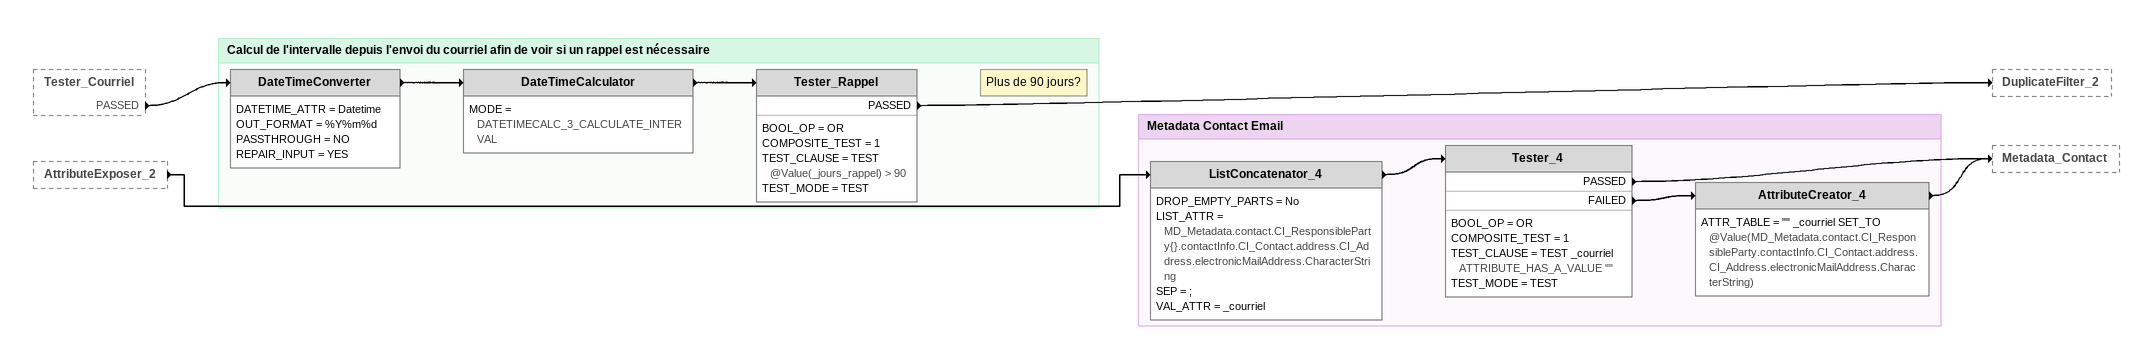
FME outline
Tester_Courriel [outside]
    PASSED -> DateTimeConverter
AttributeExposer_2 [outside]
    -> ListConcatenator_4

Bookmark: Calcul de l'intervalle depuis l'envoi du courriel afin de voir si un rappel est nécessaire
DateTimeConverter
    DATETIME_ATTR = Datetime
    OUT_FORMAT = %Y%m%d
    PASSTHROUGH = NO
    REPAIR_INPUT = YES
    -> DateTimeCalculator
DateTimeCalculator
    MODE = DATETIMECALC_3_CALCULATE_INTERVAL
    -> Tester_Rappel
Note: Plus de 90 jours?
Tester_Rappel
    BOOL_OP = OR
    COMPOSITE_TEST = 1
    TEST_CLAUSE = TEST @Value(_jours_rappel) > 90
    TEST_MODE = TEST
    PASSED -> DuplicateFilter_2

Bookmark: Metadata Contact Email
ListConcatenator_4
    DROP_EMPTY_PARTS = No
    LIST_ATTR = MD_Metadata.contact.CI_ResponsibleParty{}.contactInfo.CI_Contact.address.CI_Address.electronicMailAddress.CharacterString
    SEP = ;
    VAL_ATTR = _courriel
    -> Tester_4
Tester_4
    BOOL_OP = OR
    COMPOSITE_TEST = 1
    TEST_CLAUSE = TEST _courriel ATTRIBUTE_HAS_A_VALUE ""
    TEST_MODE = TEST
    PASSED -> Metadata_Contact
    FAILED -> AttributeCreator_4
AttributeCreator_4
    ATTR_TABLE = "" _courriel SET_TO @Value(MD_Metadata.contact.CI_ResponsibleParty.contactInfo.CI_Contact.address.CI_Address.electronicMailAddress.CharacterString)
    -> Metadata_Contact
